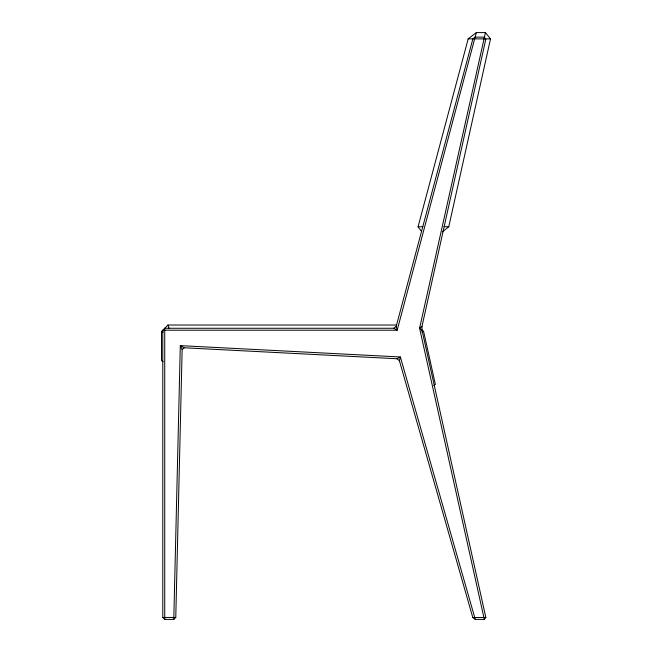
<?xml version="1.0" encoding="UTF-8"?>
<svg xmlns="http://www.w3.org/2000/svg" width="652" height="652" viewBox="0 0 652 652"><rect width="100%" height="100%" fill="white"/><g stroke="black" fill="none" stroke-linecap="round" stroke-linejoin="round"><path stroke-width="0.98" d="M173.782 619.4L180.302 345.633L400.369 356.978L475.267 619.4L484.33 619.4L485.846 617.509L421.991 330.156L421.991 326.367L485.846 39.022L484.33 37.131L475.267 37.131L472.83 39.006L396.196 326.391L397.182 330.205L162.78 330.205L162.78 617.46L164.728 619.4L173.782 619.4L175.771 617.46L182.144 349.611L180.302 345.633L184.133 347.777L396.946 358.747L400.369 356.978L399.415 360.711L472.798 617.534L475.267 619.4M442.472 231.81L448.763 226.757L490.508 38.916L485.447 32.6L476.319 32.6L468.185 38.851L418.054 226.823L421.657 231.517M476.319 32.6L397.182 330.205L393.751 328.266L164.728 328.266L164.728 619.4M485.447 32.6L419.586 328.266L484.33 619.4M163.106 361.689L161.492 360.613L161.492 331.501L167.963 325.03L396.416 325.03M182.144 349.611L184.133 347.777M433.873 385.682L435.373 384.403L423.58 331.346L421.216 329.447M421.991 326.367L419.586 328.266L421.991 330.156M393.751 328.266L396.196 326.391M421.779 332.023L423.58 331.346M472.798 617.534L485.846 617.509M418.054 226.823L422.879 226.668M490.508 38.916L468.185 38.851M162.78 617.46L175.771 617.46M444.061 226.651L448.763 226.757M161.492 331.501L163.253 332.088M396.946 358.747L399.415 360.711M167.963 325.03L169.137 328.559"/></g></svg>
